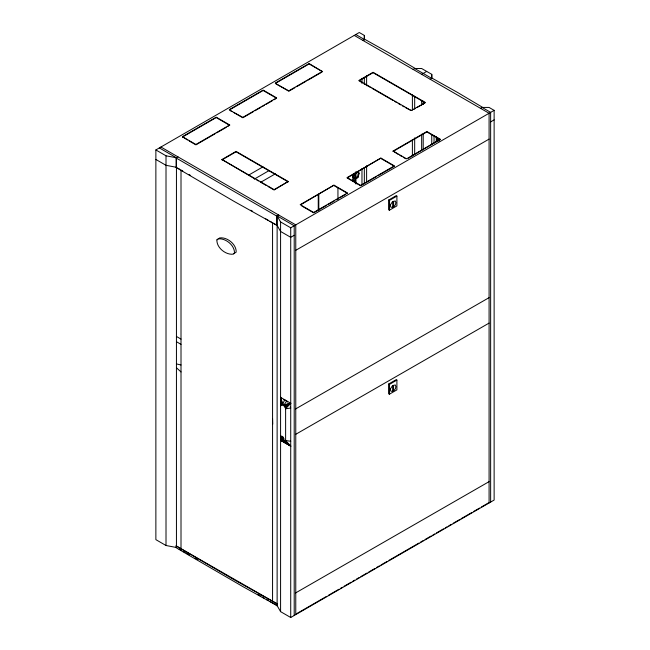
<?xml version="1.0" encoding="UTF-8"?>
<svg xmlns="http://www.w3.org/2000/svg" width="650" height="650" viewBox="0 0 650 650"><rect width="100%" height="100%" fill="white"/><g stroke="black" fill="none" stroke-linecap="round" stroke-linejoin="round"><path stroke-width="0.97" d="M159.364 147.924L176.442 157.787L176.442 547.495L166.01 545.504L155.87 539.646L155.87 149.939L359.279 32.5L364.349 35.425L364.333 39.447L355.794 34.515M431.779 74.352L431.754 78.374L414.676 68.51L421.639 68.502L431.779 74.352L431.779 78.163M280.581 435.427L280.581 440.237L290.721 446.095L285.618 440.513L285.618 408.785C285.431 406.697 282.141 402.951 280.597 405.884L280.581 402.179M355.745 173.859L356.501 172.786A2.917 1.682 -60 0 1 357.939 171.909L358.727 172.039L359.141 173.233L358.085 177.271L356.801 178.368L355.851 177.767L356.736 177.921L357.549 176.963L358.442 172.014M281.198 437.409L280.581 440.237L290.721 446.095L285.374 441.009L285.618 440.513L290.721 441.285M287.723 402.041L284.594 399.823L282.571 404.828L280.581 397.369L290.721 403.219L285.618 408.785L290.721 408.029L290.306 406.713M280.597 437.613L281.174 439.14L280.581 440.237L286.707 443.641L288.649 443.682M286.707 401.042L283.644 405.454L290.721 403.219L285.374 407.997M285.748 440.302L283.644 441.561L285.374 441.009M218.595 238.908L219.505 237.965C227.053 236.689 236.641 244.392 236.161 252.184L233.805 253.549M285.041 407.257L290.721 403.219L283.108 405.072L280.581 397.369L280.597 405.884M187.476 139.994L182.423 136.687L216.206 117.179L229.694 124.963L227.955 126.36M229.344 109.598L263.128 90.09L276.616 97.874L242.832 117.382L229.344 109.988L263.128 90.48L276.616 98.264M275.324 83.046L309.108 63.546L322.595 71.719L309.108 63.936L275.324 83.436L288.811 90.829L322.595 71.329M182.423 137.077L216.206 117.569L229.694 125.361M362.773 40.349L364.666 39.252L390.211 53.568L415.009 68.323L413.116 69.412M229.694 124.963L195.91 144.471L182.423 136.687M214.963 133.859L195.91 144.861L189.166 140.969M216.694 132.86L226.224 127.359M233.561 112.418L242.832 117.772L253.224 111.767M254.954 110.768L261.024 107.266M262.754 106.267L264.485 105.267M266.216 104.268L272.285 100.766M274.016 99.767L275.746 98.767M276.169 83.923L288.811 91.228L294.873 87.726M296.611 86.726L306.134 81.218M307.873 80.218L321.726 72.223M294.206 235.292L290.721 237.307L280.581 231.457L277.127 225.428L234.479 201.614L176.109 167.497L176.109 157.974L178.002 156.886M176.109 167.497L179.489 169.057M180.619 170.17L182.756 170.942M255.003 178.977L221.975 159.518L236.056 151.393L288.194 181.496L274.121 190.019L268.036 186.501M425.206 102.399L373.067 72.296L358.987 80.421L411.133 110.524L425.206 102.789L373.067 72.686L358.987 80.811M221.975 159.916L236.056 151.783L288.194 181.886M421.655 74.344L426.709 71.427M248.934 174.956L262.974 166.847M254.353 179.091L269.271 170.479M430.202 79.276L432.087 78.179L457.632 92.495L482.43 107.25L480.545 108.339M260.496 182.398L275.413 173.786M221.975 159.518L274.121 189.629L288.194 181.496M413.611 109.476L415.269 108.526M416.926 107.567L424.377 103.269M176.109 157.974L276.794 216.109L278.688 215.02M333.97 185.169L300.186 204.677L313.674 212.461L347.457 192.961L333.97 185.169L301.056 204.571M380.892 158.08L347.108 177.588L360.596 185.372L394.379 165.872L380.892 158.08L347.108 177.978L360.596 185.762L376.188 176.759M398.149 154.351L393.096 151.036L426.879 131.536L440.359 139.319L408.314 158.218M393.096 151.434L426.879 131.926L440.359 139.709M272.163 223.023L272.561 222.796L272.561 601.169M352.682 177.653L354.486 178.693L354.486 176.735L352.682 175.695L352.682 177.653L353.251 177.328L354.445 178.019M354.445 181.098L352.706 180.286L354.331 181.204M352.682 180.724L354.486 181.764L354.486 179.806L352.682 178.774L352.682 180.724L353.251 180.399M438.986 141.164L438.986 139.206L437.19 138.166L437.19 140.124L437.751 139.799L438.953 140.489M440.359 139.319L406.583 158.827L393.096 151.036M301.876 206.042L313.674 212.851L326.666 205.351M328.404 204.352L334.466 200.85M336.196 199.851L337.927 198.851M339.666 197.852L345.727 194.35M377.918 175.76L394.379 166.262L380.892 158.47M277.127 215.914L280.581 221.943L290.721 227.793L494.13 110.354L494.13 500.061L290.721 617.5L280.581 611.642L277.127 605.621L277.127 215.914L294.206 225.778L294.206 615.485M490.636 121.883L494.13 119.868M489.084 139.108L295.409 250.51M388.668 200.013L396.175 195.683L396.898 196.097L396.898 205.879L389.391 210.218L388.668 209.804L388.668 200.013L389.391 200.428L396.898 196.097M489.084 297.651L295.409 409.053M284.798 440.343L283.108 441.326L290.721 446.095L285.041 441.374M489.084 323.099L295.409 434.501M284.635 441.586L290.721 446.095L284.156 441.651L285.854 440.676M388.668 384.004L396.175 379.673L396.898 380.088L396.898 389.87L389.391 394.209L388.668 393.794L388.668 384.004L389.391 384.418L396.898 380.088M393.551 385.474L392.616 386.011L392.616 390.78L393.551 390.236L393.551 385.491M176.109 545.87L277.127 603.801L234.479 579.987L176.109 545.87L176.109 547.682L184.381 552.597L242.905 586.633L277.127 605.621L270.124 601.575M489.084 481.642L295.409 593.044M296.66 613.657L326.56 596.391M328.315 595.376L338.869 589.29M340.624 588.274L342.387 587.259M344.142 586.243L351.179 582.181M352.934 581.165L354.697 580.149M356.452 579.134L359.092 577.606M360.848 576.599L367.006 573.04M368.761 572.024L374.92 568.474M376.675 567.458L379.316 565.931M381.071 564.915L387.229 561.364M388.984 560.349L418.884 543.091M420.639 542.076L423.28 540.548M425.035 539.533L431.194 535.982M432.949 534.966L434.712 533.951M436.467 532.935L443.503 528.872M445.258 527.857L447.021 526.841M448.776 525.826L451.417 524.306M453.172 523.291L459.331 519.74M461.086 518.724L471.64 512.631M473.403 511.615L479.554 508.064M481.317 507.049L488.345 502.986M284.635 406.567L290.721 403.219L284.156 405.957M176.442 363.902L181.009 364.999M283.579 399.644L284.594 399.823M155.87 149.939L166.01 155.797L176.442 157.787M176.442 167.302L166.01 165.311L155.87 159.453M494.13 110.354L489.06 107.429L482.097 107.437L490.636 112.369L490.636 502.076M354.234 35.417L489.084 113.271L489.084 502.978M359.856 81.315L362.464 82.818M364.203 83.817L370.289 87.336M372.027 88.335L392.884 100.376M394.615 101.384L396.354 102.383M398.092 103.391L400.701 104.894M402.439 105.901L404.178 106.901M405.917 107.908L411.133 110.524M437.19 140.124L438.392 140.814M399.839 155.326L401.521 156.293M403.211 157.268L405.738 158.73M358.507 173.42L359.044 173.729M354.445 174.947L353.251 174.257L352.682 174.582L354.486 175.622L354.486 173.664M357.614 176.743L358.158 177.06M230.189 110.476L231.871 111.442M333.97 185.567L347.457 193.351M256.742 179.985L258.481 180.984M260.211 181.992L266.297 185.502M160.916 147.022L295.766 224.876L295.766 614.583M188.857 174.468L190.604 175.476M250.762 210.21L252.509 211.217M265.582 218.766L268.198 220.277M269.945 221.284L271.684 222.292M273.317 223.234L277.127 225.428M176.442 336.456L181.009 339.097M176.442 341.713L181.009 344.354M179.067 549.006L181.699 550.526M183.446 551.533L185.201 552.549M186.948 553.556L189.572 555.076M194.829 558.106L197.454 559.626M257.863 594.498L260.496 596.017M262.243 597.033L263.998 598.041M266.622 599.56L268.377 600.567M284.156 441.651L287.007 443.381M283.644 441.561L286.707 443.641M272.561 418.551L272.724 424.19M285.651 443.17L282.051 440.44L280.581 440.237L281.58 439.831L281.174 439.14M181.009 371.938L176.442 367.754M355.802 176.54L356.395 178.076M282.051 404.739L280.581 397.369L280.841 405.381M281.58 404.804L280.581 397.369L281.174 405.023M437.751 137.841L437.751 139.799M436.288 136.793L436.288 141.862M434.038 135.866L434.038 142.968M431.754 134.558L431.754 144.706M423.215 101.205L423.215 104.252M423.215 133.648L423.215 149.874M421.655 100.726L421.655 104.788M421.655 134.217L421.655 150.459M414.676 96.289L414.676 108.461M414.676 137.881L414.676 154.115M412.392 94.965L412.392 110.183M412.392 139.596L412.392 155.821M389.391 200.428L389.391 210.218M389.391 384.418L389.391 394.209M366.616 75.603L366.616 85.735M366.616 165.75L366.616 181.959M364.349 35.425L364.349 40.186M364.333 77.326L364.333 84.419M364.333 167.472L364.333 183.682M361.969 78.309L361.969 83.371M361.969 168.545L361.969 184.763M355.948 171.876L355.948 184.048M355.379 172.201L355.379 183.357M353.251 175.37L353.251 177.328M337.943 187.484L337.943 199.648M318.801 194.48L318.801 210.706M318.256 194.171L318.256 210.389M290.721 227.793L290.721 617.5M283.741 438.433L283.741 439.814M280.776 436.719L280.776 438.1M280.581 221.943L280.581 611.642M276.794 216.109L276.794 225.623M276.794 603.996L276.794 605.816M181.009 169.942L181.009 548.316M166.01 155.797L166.01 545.504M280.702 436.881L280.857 438.392A2.283 1.316 60 0 0 283.652 440.001L283.652 438.141A2.283 1.316 60 0 0 280.857 436.524L280.702 436.881M390.471 204.75L390.382 206.318L391.04 207.301C394.006 208.106 397.321 203.352 395.249 200.964L392.576 201.589L390.471 204.75M390.471 388.741L390.382 390.309L391.04 391.292C394.006 392.096 397.321 387.343 395.249 384.954L392.576 385.58L390.471 388.741M216.905 239.882C216.418 247.674 226.005 255.385 233.553 254.101L234.463 253.167C234.943 245.375 225.355 237.664 217.807 238.948L216.905 239.882M393.616 201.468L392.673 202.012L392.673 206.773L393.616 206.237L393.616 201.492M282.514 437.076L282.002 436.784L282.002 439.457L282.514 439.749L282.514 437.076M280.832 437.686A2.039 1.178 60 0 0 283.156 440.082A2.039 1.178 60 0 0 282.783 437.019A2.039 1.178 60 0 0 280.832 437.686"/></g></svg>
